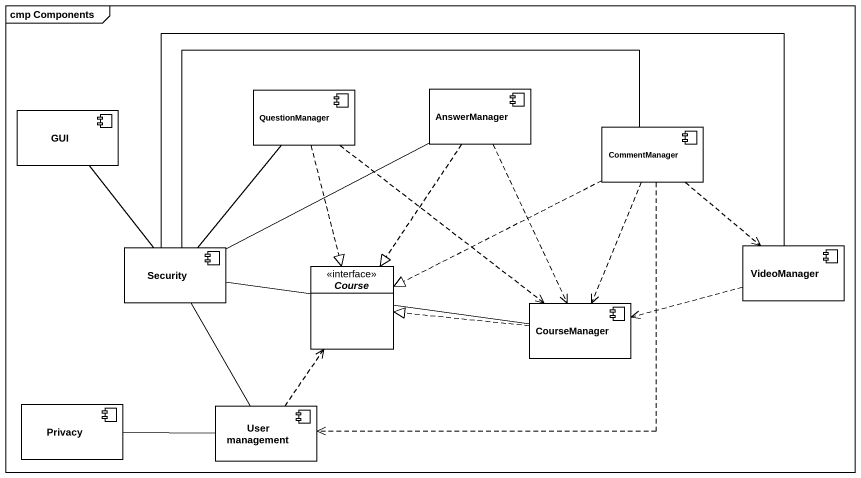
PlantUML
@startuml
mainframe cmp Components
allowmixing
hide circle
hide empty members
component AnswerManager
component GUI
component QuestionManager
component CommentManager
component Security
component VideoManager
interface Course
component CourseManager
component Privacy
component "User management" as User_management
AnswerManager ..|> Course
AnswerManager ..> CourseManager
QuestionManager ..|> Course
QuestionManager ..> CourseManager
CommentManager ..> VideoManager
CommentManager .left.|> Course
CommentManager ..> CourseManager
CommentManager ..> User_management
Security -right- AnswerManager
Security -up- GUI
Security -up- QuestionManager
Security -right- CommentManager
Security -right- VideoManager
Security -right- CourseManager
Security -- User_management
VideoManager .left.> CourseManager
CourseManager .left.|> Course
User_management .up.> Course
User_management -left- Privacy
@enduml
